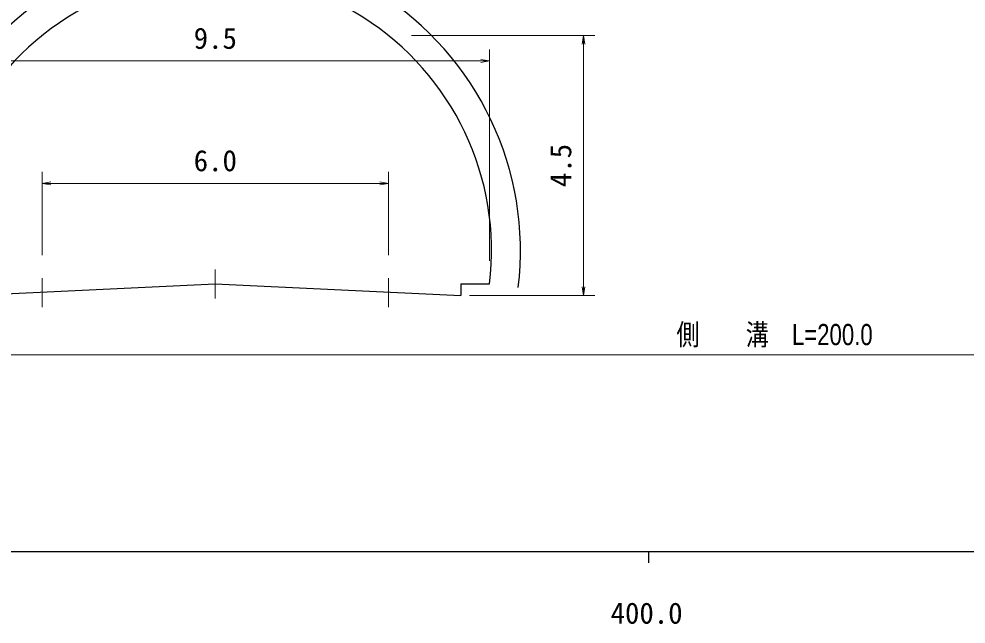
# Model space of a CAD drawing. Units: millimetres at full size, sheet at 1:1000, with parts at other scales. Extents: x 40000 to 680000, y 20000 to 380000.
# Drawn here: x 413497 to 495504, y 198715 to 251080 of the extents above; entities that cross this region are included whole.
import ezdxf
from ezdxf.enums import TextEntityAlignment as Align

# ---------------------------------------------------------------- set-up
doc = ezdxf.new("R2010")
doc.units = ezdxf.units.MM
doc.header["$LTSCALE"] = 1000
doc.linetypes.add('CHAIN', pattern=[18.5, 12, -1.5, 3.5, -1.5])
for name, color, linetype, lineweight in [('M-BGD', 7, 'Continuous', 25), ('M-BMK', 2, 'CHAIN', 13), ('M-STR-HTXT', 7, 'Continuous', 13), ('M-TTL-BAND', 7, 'Continuous', 25)]:
    doc.layers.add(name, color=color, linetype=linetype, lineweight=lineweight)
doc.styles.add('ＭＳ ゴシック', font='')
doc.styles.add('ＭＳ Ｐゴシック', font='')
doc.styles.get('ＭＳ ゴシック').set_extended_font_data('MS Gothic')
doc.styles.get('ＭＳ Ｐゴシック').set_extended_font_data('MS PGothic')

# ---------------------------------------------------------------- blocks, each defined once
blk = doc.blocks.new('open_arrow')
at = {"color": 0, "linetype": 'Continuous', "lineweight": -2}
blk.add_lwpolyline([(7.5, 1.25), (0, 0), (7.5, -1.25)], dxfattribs=at)

msp = doc.modelspace()

# ---------------------------------------------------------------- linework, layer by layer
at = {"layer": 'M-BGD'}
for q in [(451750, 227144), (454250, 228144)]:
    msp.add_line((451750, 228144), q, dxfattribs=at)
msp.add_lwpolyline([(409250, 227144), (430500, 228144), (451750, 227144)], dxfattribs=at)
for radius in [26422, 23922]:
    msp.add_arc((430500, 231009), radius, 353.12197, 186.87803, dxfattribs=at)
at = {"layer": 'M-BMK'}
for p, q in [((430500, 226896), (430500, 229393)), ((415500, 226143), (415500, 228646)), ((445500, 226143), (445500, 228646))]:
    msp.add_line(p, q, dxfattribs=at)
at = {"layer": 'M-STR-HTXT'}
for p, q in [((447500, 249644), (463375, 249644)), ((462375, 227144), (462375, 249644)), ((454250, 230144), (454250, 248444)), ((406750, 247444), (454250, 247444)), ((415500, 230646), (415500, 237851)), ((445500, 230646), (445500, 237851)), ((445500, 236851), (415500, 236851)), ((452500, 227144), (463375, 227144)), ((379967, 222000), (577876, 222000))]:
    msp.add_line(p, q, dxfattribs=at)
at = {"layer": 'M-TTL-BAND'}
for p, q in [((40000, 205000), (579000, 205000)), ((468000, 205000), (468000, 204000))]:
    msp.add_line(p, q, dxfattribs=at)

# ---------------------------------------------------------------- block references
at = {"layer": 'M-STR-HTXT', "xscale": 100, "yscale": 100}
for p, rotation in [((462375, 249644), 270), ((454250, 247444), 180), ((445500, 236851), 180), ((462375, 227144), 90)]:
    msp.add_blockref('open_arrow', p, dxfattribs=dict(at, rotation=rotation))
msp.add_blockref('open_arrow', (415500, 236851), dxfattribs=at)

# ---------------------------------------------------------------- texts
at = {"layer": 'M-STR-HTXT', "style": 'ＭＳ ゴシック'}
for s, p in [('9.5', (430500, 247944)), ('6.0', (430500, 237351))]:
    msp.add_text(s, height=1833, dxfattribs=at).set_placement(p, align=Align.BOTTOM_CENTER)
msp.add_text('4.5', height=1833, rotation=90, dxfattribs=at).set_placement((461875, 238394), align=Align.BOTTOM_CENTER)
at = {"layer": 'M-STR-HTXT', "style": 'ＭＳ Ｐゴシック', "width": 0.8}
msp.add_text('側\u3000\u3000溝\u3000L=200.0', height=1833, dxfattribs=at).set_placement((478922, 222300), align=Align.BOTTOM_CENTER)
at = {"layer": 'M-TTL-BAND', "style": 'ＭＳ ゴシック'}
msp.add_text('400.0', height=1833, dxfattribs=at).set_placement((467844, 198195), align=Align.BOTTOM_CENTER)

doc.saveas('drawing.dxf')
